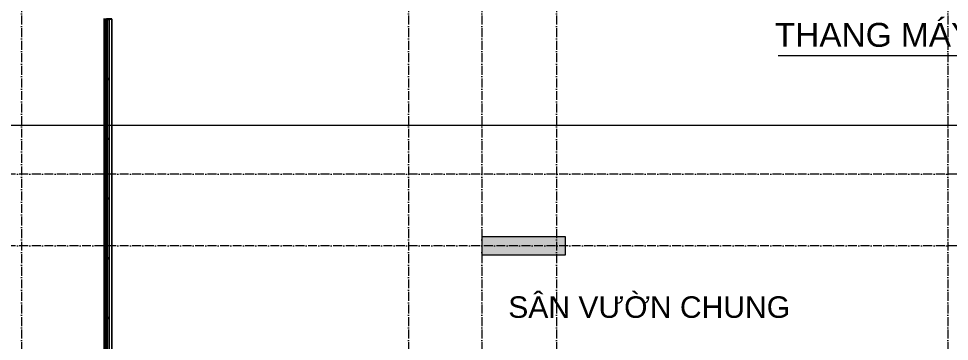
# Model space of a CAD drawing. Header units: millimetres. Extents: x -20215 to 101892, y -17414 to 45470.
# Drawn here: x 1451 to 17026, y 16300 to 21700 of the extents above; entities that cross this region are included whole.
import ezdxf

# ---------------------------------------------------------------- set-up
doc = ezdxf.new("R2010")
doc.units = ezdxf.units.MM
doc.linetypes.add('Grid Line', pattern=[4.2, 3, -0.6, 0, -0.6])
for name, color, linetype, lineweight in [('CHU', 181, 'Continuous', 5), ('G-ANNO-SYMB', 111, 'Continuous', 5), ('NET THAY 1', 41, 'Continuous', 5), ('NET THAY 2', 55, 'Continuous', 5), ('NET-CAT', 3, 'Continuous', 15), ('NET-THAY', 2, 'Continuous', 9), ('TRUC', 225, 'Continuous', 5), ('X-COT HAM$0$LC.HA', 8, 'Continuous', 9)]:
    doc.layers.add(name, color=color, linetype=linetype, lineweight=lineweight)
doc.styles.add('Arial_3', font='arial_0.ttf', dxfattribs={"height": 440})
doc.styles.add('Arial_6', font='arial_0.ttf', dxfattribs={"height": 360})
doc.styles.add('TA1', font='arial_0.ttf')
doc.dimstyles.new('D_200_KTx2', dxfattribs={"dimtxt": 400, "dimasz": 300, "dimexe": 300, "dimexo": 300, "dimgap": 160, "dimtad": 1, "dimdec": 0, "dimzin": 9, "dimtxsty": 'TA1', "dimblk": 'ARCHTICK', "dimcen": 1, "dimdle": 300, "dimclrd": 256, "dimclre": 256, "dimclrt": 7, "dimadec": 0, "dimazin": 0, "dimtfac": 1, "dimtdec": 0, "dimtix": 1, "dimtmove": 1, "dimatfit": 3, "dimldrblk": 'ARCHTICK', "dimfxl": 0, "dimtolj": 1, "dimtzin": 0, "dimlwd": -1, "dimlwe": -1, "dimarcsym": 0})

# ---------------------------------------------------------------- blocks, each defined once
blk = doc.blocks.new('ALC1807-ASCENT PLAZA-KET CAU_rvt-1-MẶT BẰNG TẦNG 4')
at = {"layer": 'X-COT HAM$0$LC.HA'}
h = blk.add_hatch(color=256, dxfattribs=at)
h.dxf.hatch_style = 1
h.paths.add_polyline_path([(10601, 17750), (10601, 18050), (9201, 18050), (9201, 17750)])
at = {"ltscale": 1000}
blk.add_lwpolyline([(10601, 17750), (10601, 18050), (9201, 18050), (9201, 17750)], close=True, dxfattribs=at)
blk = doc.blocks.new('Railing - NBS_RailInfillPnl_Post-1648199-MẶT BẰNG TẦNG 4')
at = {"layer": 'NET THAY 2'}
for p, q in [((-13, -5), (-13, 5)), ((13, 5), (13, -5))]:
    blk.add_line(p, q, dxfattribs=at)
blk = doc.blocks.new('Railing - Railing-1506751-MẶT BẰNG TẦNG 4')
at = {"layer": 'NET THAY 1'}
for p, q in [((2876, 21690), (2886, 21690)), ((2876, 21690), (2876, 11600)), ((2936, 21683), (2936, 20697)), ((2936, 20683), (2936, 19697)), ((2936, 19683), (2936, 18697)), ((2936, 18683), (2936, 17697)), ((2936, 17683), (2936, 16697)), ((2936, 16683), (2936, 15697)), ((2936, 15683), (2936, 14697)), ((2936, 14683), (2936, 13697)), ((2936, 13683), (2936, 12697)), ((2936, 12683), (2936, 11697)), ((2936, 11683), (2936, 11600))]:
    blk.add_line(p, q, dxfattribs=at)
at = {"extrusion": (0, 0, -1), "zscale": -1}
for p in [(-2906, 17654), (-2906, 15636), (-2906, 13618)]:
    blk.add_blockref('Railing - NBS_RailInfillPnl_Post-1648199-MẶT BẰNG TẦNG 4', p, dxfattribs=at)
blk = doc.blocks.new('Top Rail Type - Top Rail_Internal_-1506752-MẶT BẰNG TẦNG 4')
at = {"layer": 'NET THAY 1'}
for p, q in [((2895, 21690), (2916, 21690)), ((2895, 11600), (2895, 21690)), ((2916, 11600), (2916, 21690))]:
    blk.add_line(p, q, dxfattribs=at)
blk = doc.blocks.new('Top Rail Type - Top Rail_Internal_-V3-MẶT BẰNG TẦNG 4')
at = {"layer": 'NET THAY 1'}
for p, q in [((2916, 21690), (2895, 21690)), ((2895, 21690), (2895, 11600)), ((2916, 21690), (2916, 11600))]:
    blk.add_line(p, q, dxfattribs=at)
blk = doc.blocks.new('Handrail Type - Handrail_Internal_-1506753-MẶT BẰNG TẦNG 4')
at = {"layer": 'NET THAY 1'}
for p, q in [((2966, 21690), (2966, 11600)), ((2966, 21690), (3008, 21690)), ((3008, 11600), (3008, 21690))]:
    blk.add_line(p, q, dxfattribs=at)
blk = doc.blocks.new('Handrail Type - ALB-BALUSTER-1304914-MẶT BẰNG TẦNG 4')
at = {"layer": 'NET THAY 1'}
for p, q in [((4, 21), (0, 21)), ((0, -21), (0, 21)), ((4, 5), (4, 21)), ((4, 21), (4, -21)), ((0, -21), (4, -21)), ((4, -21), (4, -5))]:
    blk.add_line(p, q, dxfattribs=at)
blk = doc.blocks.new('Handrail Type - Handrail_Internal_-V4-MẶT BẰNG TẦNG 4')
at = {"layer": 'NET THAY 1'}
for p, q in [((2966, 21690), (2966, 11600)), ((3008, 21690), (3008, 11600))]:
    blk.add_line(p, q, dxfattribs=at)
blk = doc.blocks.new('ALB-RAILING 32 - ALB-BALUSTER-1365155-MẶT BẰNG TẦNG 4')
at = {"layer": 'NET THAY 1'}
for p, q in [((-30, 101), (-30, 92)), ((-30, 101), (8, 101)), ((-29, 101), (-30, 101)), ((-30, 70), (-30, 63)), ((-30, 63), (-26, 63)), ((8, 63), (-30, 63)), ((-7, 63), (-7, 21)), ((8, 92), (0, 92)), ((0, 70), (8, 70)), ((7, 15), (7, 63))]:
    blk.add_line(p, q, dxfattribs=at)
at = {"layer": 'NET THAY 1', "flags": 128}
for points in [[(7, 15), (7, 14), (7, 14), (7, 13), (7, 13), (7, 12), (7, 11), (7, 11), (7, 10), (7, 10), (7, 9), (7, 9), (7, 8), (7, 8), (7, 7), (7, 7), (7, 6), (7, 6), (7, 5), (7, 5), (7, 4), (7, 4), (7, 3), (7, 3), (7, 3)], [(7, -2), (6, -3), (6, -3), (6, -3), (6, -3), (6, -4), (6, -4), (6, -4), (5, -4), (5, -5), (5, -5), (5, -5), (5, -5), (4, -5), (4, -6), (4, -6), (4, -6), (4, -6), (3, -6), (3, -6), (3, -6), (3, -7), (2, -7), (2, -7), (2, -7), (1, -7), (1, -7), (1, -7), (1, -7), (0, -7), (0, -7)], [(7, 0), (7, 0), (7, -1), (7, -1), (7, -1), (7, -1), (7, -2)]]:
    blk.add_lwpolyline(points, dxfattribs=at)
at = {"layer": 'NET THAY 1'}
blk.add_arc((0, 0), 7, 270, 90, dxfattribs=at)
blk = doc.blocks.new('ALB-RAILING 32 - ALB-BALUSTER-V5-MẶT BẰNG TẦNG 4')
at = {"layer": 'NET THAY 1'}
for p, q in [((-30, 101), (-30, 92)), ((-30, 101), (30, 101)), ((-29, 101), (-30, 101)), ((-30, 70), (-30, 63)), ((-30, 63), (-26, 63)), ((30, 63), (-30, 63)), ((-7, 63), (-7, 21)), ((7, 21), (7, 63)), ((26, 63), (30, 63)), ((30, 101), (29, 101)), ((30, 92), (30, 101)), ((30, 63), (30, 70))]:
    blk.add_line(p, q, dxfattribs=at)
blk = doc.blocks.new('_ARCHTICK')
at = {"color": 0, "linetype": 'ByBlock', "const_width": 0.15}
blk.add_lwpolyline([(-0.5, -0.5), (0.5, 0.5)], dxfattribs=at)

msp = doc.modelspace()

# ---------------------------------------------------------------- linework, layer by layer
at = {"layer": 'G-ANNO-SYMB'}
msp.add_line((-17317.6, 19919), (98188.3, 19919), dxfattribs=at)
at = {"layer": 'NET-THAY', "color": 7}
msp.add_line((2875.5, 21699.9), (2875.5, 21689.9), dxfattribs=at)
at = {"layer": 'TRUC', "linetype": 'Grid Line', "ltscale": 50}
for p, q in [((1500.5, 43599.9), (1500.5, -7167.6)), ((7975.5, 43599.9), (7975.5, -4500.1)), ((9200.5, 43599.9), (9200.5, -7167.6)), ((10450.5, 43599.9), (10450.5, -4500.1)), ((17000.5, 43599.9), (17000.5, -4500.1)), ((43000.5, 19099.9), (-12092.4, 19099.9)), ((43000.5, 17899.9), (-14407, 17899.9))]:
    msp.add_line(p, q, dxfattribs=at)

# ---------------------------------------------------------------- block references
at = {"layer": 'NET THAY 1'}
for name in ['Railing - Railing-1506751-MẶT BẰNG TẦNG 4', 'Top Rail Type - Top Rail_Internal_-1506752-MẶT BẰNG TẦNG 4', 'Top Rail Type - Top Rail_Internal_-V3-MẶT BẰNG TẦNG 4', 'Handrail Type - Handrail_Internal_-1506753-MẶT BẰNG TẦNG 4', 'Handrail Type - Handrail_Internal_-V4-MẶT BẰNG TẦNG 4']:
    msp.add_blockref(name, (0, 0), dxfattribs=at)
at = {"layer": 'NET THAY 1', "rotation": 90}
for name, p in [('ALB-RAILING 32 - ALB-BALUSTER-1365155-MẶT BẰNG TẦNG 4', (2986.7, 21689.9)), ('Handrail Type - ALB-BALUSTER-1304914-MẶT BẰNG TẦNG 4', (2986.7, 21689.9)), ('ALB-RAILING 32 - ALB-BALUSTER-V5-MẶT BẰNG TẦNG 4', (2986.7, 20689.9)), ('ALB-RAILING 32 - ALB-BALUSTER-V5-MẶT BẰNG TẦNG 4', (2986.7, 19689.9)), ('ALB-RAILING 32 - ALB-BALUSTER-V5-MẶT BẰNG TẦNG 4', (2986.7, 18689.9)), ('ALB-RAILING 32 - ALB-BALUSTER-V5-MẶT BẰNG TẦNG 4', (2986.7, 17689.9)), ('ALB-RAILING 32 - ALB-BALUSTER-V5-MẶT BẰNG TẦNG 4', (2986.7, 16689.9))]:
    msp.add_blockref(name, p, dxfattribs=at)
at = {"layer": 'NET-CAT', "lineweight": 5}
msp.add_blockref('ALC1807-ASCENT PLAZA-KET CAU_rvt-1-MẶT BẰNG TẦNG 4', (0, 0), dxfattribs=at)

# ---------------------------------------------------------------- texts
at = {"layer": 'CHU', "insert": (21834, 21628.4), "char_height": 400, "width": 8782.01, "attachment_point": 3, "line_spacing_factor": 0.936439, "style": 'Arial_3'}
msp.add_mtext('THANG MÁY PHỤC VỤ PCCC', dxfattribs=at)
at = {"layer": 'CHU', "color": 7, "insert": (14360.3, 17053.6), "char_height": 360, "width": 4676.3, "attachment_point": 3, "line_spacing_factor": 0.936439, "style": 'Arial_6'}
msp.add_mtext('\\pt2540.0016,5079.9996,7620.0012,10159.9992,12700.0008,15239.9988,17780.0004,20319.9984,22860,25400.0016,27939.9996,30480.0012,33019.9992,35560.0008,38099.9988,40640.0004,43179.9984,45720,48260.0016,50799.9996,53340.0012,55879.9992,58420.0008,60959.9988,63500.0004,66039.9984,68580,71120.0016,73659.9996,76200.0012,78739.9992,81280.0008;SÂN VƯỜN CHUNG', dxfattribs=at)

# ---------------------------------------------------------------- leaders
at = {"layer": 'CHU'}
msp.add_leader([(24550.5, 21075), (14157.8, 21075)], dimstyle='D_200_KTx2', override={"dimtad": 0, "dimarcsym": 2}, dxfattribs=at)

doc.saveas('drawing.dxf')
